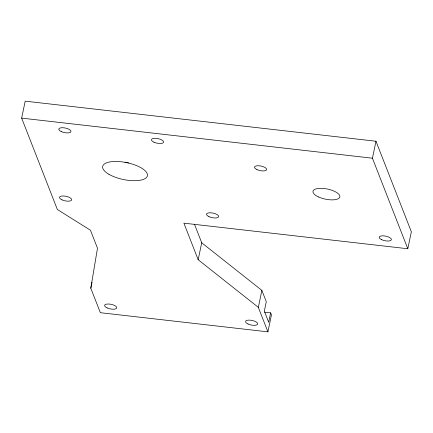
<?xml version="1.0" encoding="UTF-8"?>
<svg xmlns="http://www.w3.org/2000/svg" width="433" height="433" viewBox="0 0 433 433"><rect width="100%" height="100%" fill="white"/><g stroke="black" fill="none" stroke-linecap="round" stroke-linejoin="round"><path stroke-width="0.65" d="M90.795 288.205L97.49 248.223L90.459 230.232L57.345 209.48L21.65 118.117L25.195 101.154L375.979 141.245L411.35 231.785L407.805 248.753L183.884 223.157L198.173 259.73L258.333 307.354L267.903 331.846L100.364 312.702L90.795 288.205L92.018 282.332M198.173 259.73L201.718 242.767L194.449 224.17M258.333 307.354L261.873 290.391L201.718 242.767M264.671 312.177L270.652 312.859L268.682 322.282L264.33 311.132L266.295 301.709L261.873 290.391M267.903 331.846L271.442 314.883L270.652 312.859M407.805 248.753L372.434 158.207L375.979 141.245M21.65 118.117L372.434 158.207M128.644 162.889A22.862 8.6 11.8 0 1 127.432 162.662M126.23 162.407A22.862 8.6 11.8 0 1 125.04 162.137M108.899 174.282A22.862 8.6 11.8 0 0 146.635 177.357A22.862 8.6 11.8 0 0 119.665 161.623A22.862 8.6 11.8 0 0 108.899 174.282M153.953 142.208A6.235 2.344 11.8 0 0 163.614 142.23A6.235 2.344 11.8 0 0 155.003 138.279A6.235 2.344 11.8 0 0 153.953 142.208M61.324 131.621A6.235 2.344 11.8 0 0 70.985 131.643A6.235 2.344 11.8 0 0 62.374 127.692A6.235 2.344 11.8 0 0 61.324 131.621M257.007 169.644A6.235 2.344 11.8 0 0 266.674 169.66A6.235 2.344 11.8 0 0 258.063 165.715A6.235 2.344 11.8 0 0 257.007 169.644M318.58 196.972A13.715 5.158 11.8 0 0 339.835 197.015A13.715 5.158 11.8 0 0 320.891 188.323A13.715 5.158 11.8 0 0 318.58 196.972M381.733 239.736A6.235 2.344 11.8 0 0 391.4 239.758A6.235 2.344 11.8 0 0 382.788 235.806A6.235 2.344 11.8 0 0 381.733 239.736M209.02 216.689A6.235 2.344 11.8 0 0 218.681 216.706A6.235 2.344 11.8 0 0 210.07 212.76A6.235 2.344 11.8 0 0 209.02 216.689M62.022 199.884A6.235 2.344 11.8 0 0 71.683 199.905A6.235 2.344 11.8 0 0 63.072 195.954A6.235 2.344 11.8 0 0 62.022 199.884M107.108 307.923A6.235 2.344 11.8 0 0 116.775 307.939A6.235 2.344 11.8 0 0 108.163 303.993A6.235 2.344 11.8 0 0 107.108 307.923M248.071 324.03A6.235 2.344 11.8 0 0 257.732 324.052A6.235 2.344 11.8 0 0 249.121 320.101A6.235 2.344 11.8 0 0 248.071 324.03"/></g></svg>
